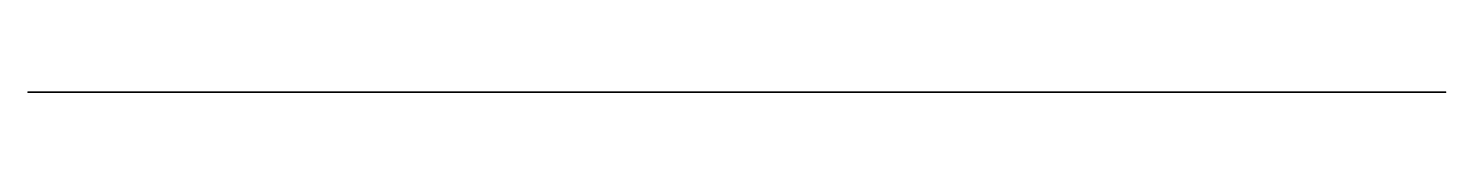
# Model space of a CAD drawing. Header units: centimetres. Extents: x -2.5 to 18.4, y 0 to 0.
import ezdxf

# ---------------------------------------------------------------- set-up
doc = ezdxf.new("R2010")
doc.units = ezdxf.units.CM
doc.header["$MEASUREMENT"] = 0
doc.layers.add('Untitled v3_Sketch1', color=7, linetype='Continuous')

msp = doc.modelspace()

# ---------------------------------------------------------------- linework, layer by layer
at = {"layer": 'Untitled v3_Sketch1'}
for p, q in [((-2.548, 0, -27.366), (-2.548, 0, 3.134)), ((-2.348, 0, 3.334), (18.152, 0, 3.334)), ((18.152, 0, -27.566), (-2.348, 0, -27.566)), ((18.352, 0, 3.134), (18.352, 0, -27.366))]:
    msp.add_line(p, q, dxfattribs=at)
at = {"layer": 'Untitled v3_Sketch1', "extrusion": (0, 1, 0)}
for centre, start, end in [((2.348, -27.366), 270, 0), ((2.348, 3.134), 0, 90), ((-18.152, 3.134), 90, 180), ((-18.152, -27.366), 180, 270)]:
    msp.add_arc(centre, 0.2, start, end, dxfattribs=at)
at = {"layer": 'Untitled v3_Sketch1'}
for p in [(-2.548, 0, 3.334), (-2.548, 0, -27.566), (0, 0), (18.352, 0, 3.334)]:
    msp.add_point(p, dxfattribs=at)

doc.saveas('drawing.dxf')
